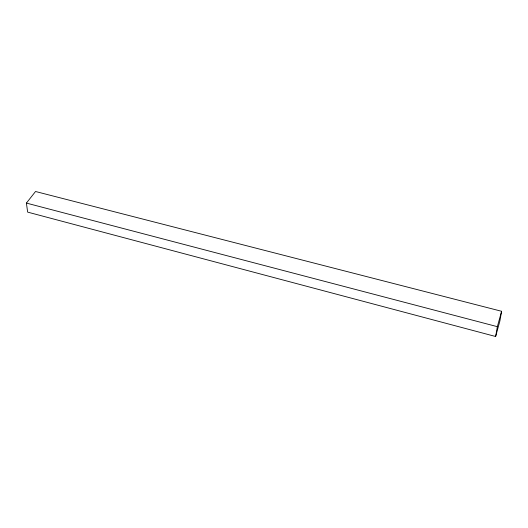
<?xml version="1.0" encoding="UTF-8"?>
<svg xmlns="http://www.w3.org/2000/svg" width="528" height="528" viewBox="0 0 528 528"><rect width="100%" height="100%" fill="white"/><g stroke="black" fill="none" stroke-linecap="round" stroke-linejoin="round"><path stroke-width="0.79" d="M495.634 336.501L497.356 326.674L501.6 311.282L35.528 191.499L26.4 203.082L27.647 212.117L495.634 336.501L499.877 321.044L501.6 311.282M26.4 203.082L497.356 326.674"/></g></svg>
